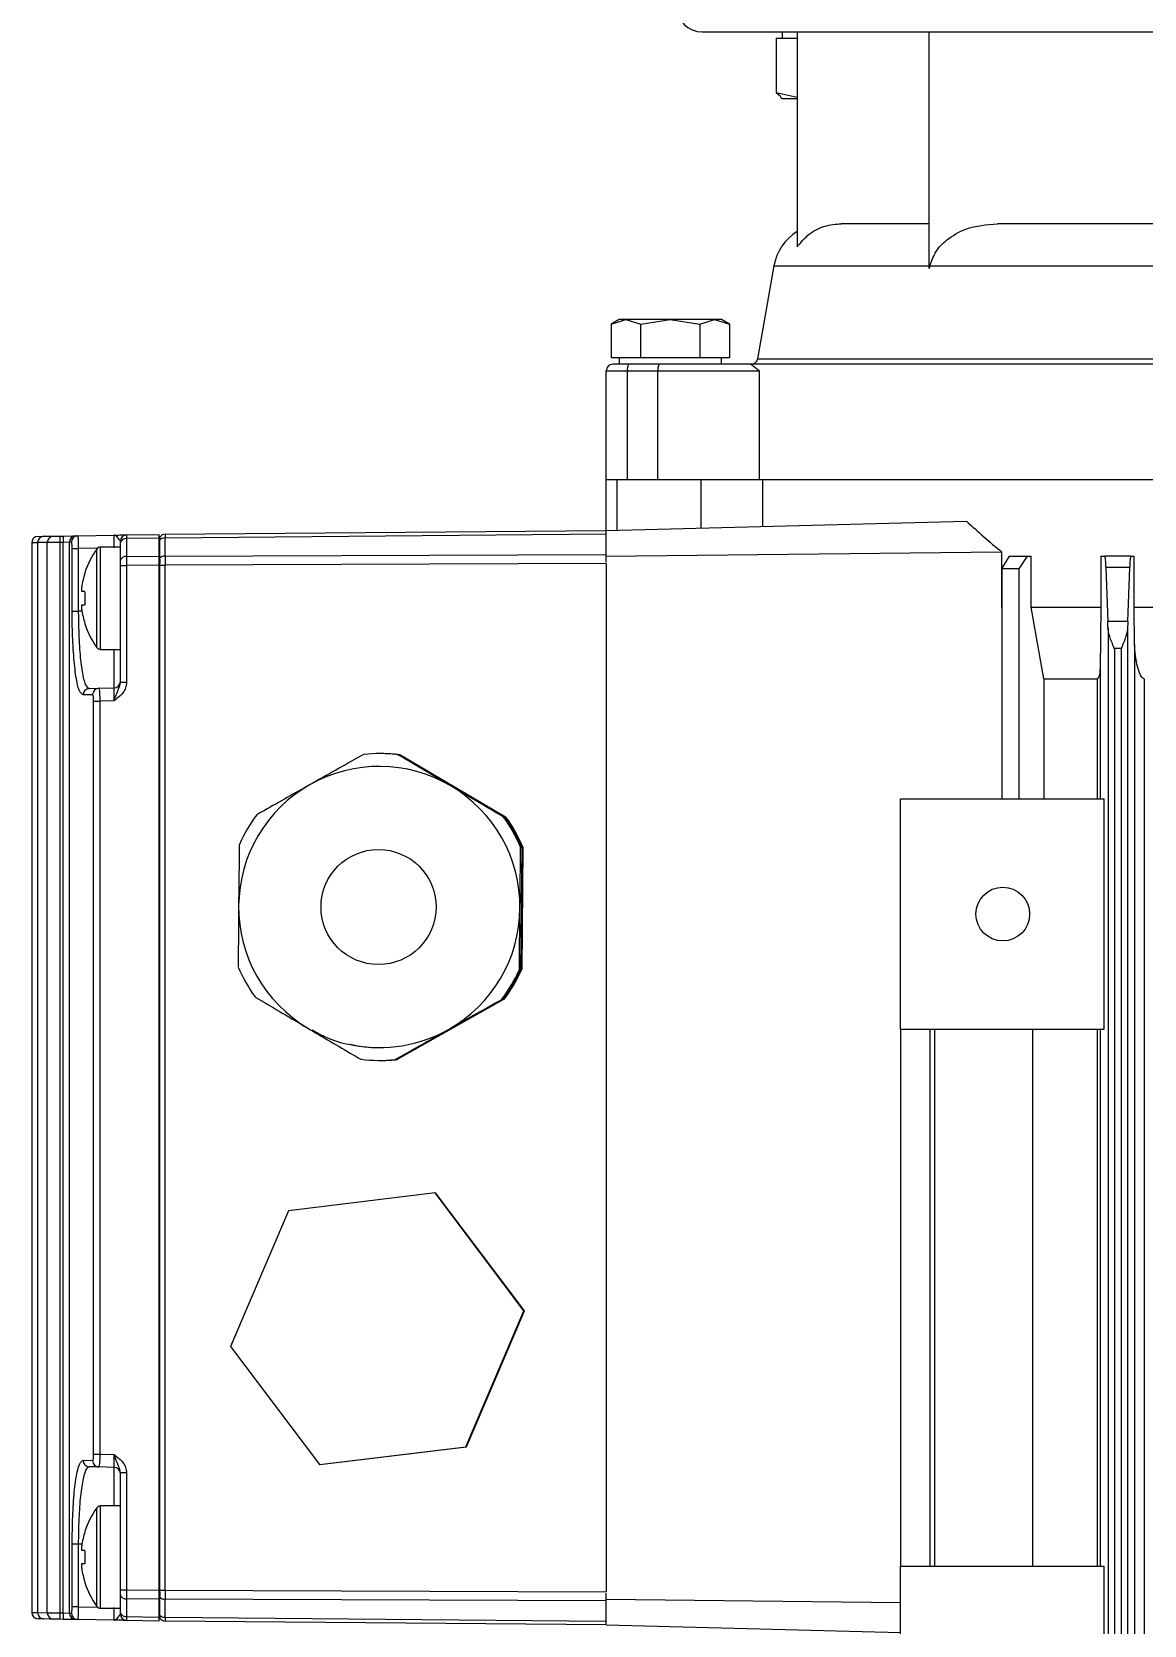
# Model space of a CAD drawing. Header units: centimetres. Extents: x 470464 to 524273, y 49611 to 59074.
# Drawn here: x 490364.68 to 490373.38, y 55791.2 to 55803.66 of the extents above; entities that cross this region are included whole.
import ezdxf

# ---------------------------------------------------------------- set-up
doc = ezdxf.new("R2010")
doc.units = ezdxf.units.CM
doc.header["$MEASUREMENT"] = 0
doc.layers.add('vinç', color=7, linetype='Continuous')

# ---------------------------------------------------------------- blocks, each defined once
blk = doc.blocks.new('UHKJKLJLJLK')
at = {"color": 2, "linetype": 'Continuous', "lineweight": 25}
for p, q in [((-41171.99, 50468.86), (-41171.99, 50589.86)), ((-41153.69, 50486.66), (-41153.69, 50584.25)), ((-41146.41, 50473.18), (-41146.41, 50525.36)), ((-41145.99, 50517.25), (-41145.99, 50472.63)), ((-41136.99, 50473.32), (-41136.99, 50514.38)), ((-41126.99, 50502.64), (-41126.99, 50507.65)), ((-41121.39, 50503.41), (-41024.59, 50503.41)), ((-41130.99, 50502.36), (-41130.99, 50502.64)), ((-41126.99, 50502.64), (-41130.99, 50502.64)), ((-41130.99, 50502.36), (-41130.99, 50500.35)), ((-41125.87, 50502.14), (-41130.11, 50502.29)), ((-41130.11, 50502.29), (-41130.11, 50500.43)), ((-41124.08, 50502.67), (-41126.99, 50502.64)), ((-41125.87, 50502.14), (-41125.87, 50500.58)), ((-41124.08, 50502.67), (-41021.91, 50502.67)), ((-41123.87, 50502.67), (-41022.05, 50502.67)), ((-41125.38, 50502.12), (-41020.6, 50502.12)), ((-41123.75, 50501.62), (-41022.24, 50501.62)), ((-41123.75, 50501.62), (-41123.75, 50501.09)), ((-41123.75, 50501.09), (-41022.24, 50501.09)), ((-41130.99, 50500.02), (-41130.99, 50500.35)), ((-41130.99, 50500.02), (-41126.99, 50500.02)), ((-41130.11, 50500.43), (-41125.87, 50500.58)), ((-41126.99, 50500.02), (-41122.22, 50499.97)), ((-41126.99, 50494.59), (-41126.99, 50500.02)), ((-41125.38, 50500.59), (-41020.6, 50500.59)), ((-41122.22, 50499.97), (-41111.99, 50499.97)), ((-41121.39, 50495.57), (-41121.39, 50499.73)), ((-41121.39, 50499.73), (-41111.99, 50499.73)), ((-41093.99, 50500.29), (-41111.99, 50500.29)), ((-41111.99, 50484.36), (-41111.99, 50500.29)), ((-41093.99, 50484.36), (-41093.99, 50500.29)), ((-41093.99, 50499.97), (-41051.99, 50499.97)), ((-41093.99, 50499.73), (-41051.99, 50499.73)), ((-41033.99, 50500.29), (-41051.99, 50500.29)), ((-41051.99, 50484.36), (-41051.99, 50500.29)), ((-41121.39, 50495.57), (-41126.99, 50494.59)), ((-41121.39, 50495.57), (-41111.99, 50495.57)), ((-41051.99, 50494.71), (-41093.99, 50494.71)), ((-41126.99, 50494.59), (-41130.99, 50494.59)), ((-41130.99, 50494.27), (-41130.99, 50494.59)), ((-41130.99, 50494.27), (-41129.99, 50493.62)), ((-41130.99, 50492.88), (-41130.99, 50494.27)), ((-41129.99, 50493.62), (-41111.99, 50493.62)), ((-41129.99, 50493.62), (-41129.99, 50492.29)), ((-41131.33, 50492.26), (-41126.99, 50492.26)), ((-41130.99, 50461.36), (-41131.33, 50492.26)), ((-41129.99, 50492.29), (-41130.99, 50492.88)), ((-41129.99, 50492.29), (-41111.99, 50492.29)), ((-41126.99, 50492.26), (-41126.95, 50492.29)), ((-41132.99, 50461.36), (-41133.73, 50489.51)), ((-41153.48, 50486.61), (-41171.99, 50486.61)), ((-41153.69, 50486.66), (-41153.48, 50486.61)), ((-41153.69, 50474.46), (-41153.69, 50486.61)), ((-41051.99, 50487.06), (-41093.99, 50487.06)), ((-41093.99, 50486.66), (-41051.99, 50486.66)), ((-41093.99, 50484.36), (-41111.99, 50484.36)), ((-41093.99, 50484.36), (-41051.99, 50484.36)), ((-41033.99, 50484.36), (-41051.99, 50484.36)), ((-41049.39, 50461.36), (-41049.14, 50484.36)), ((-41047.39, 50461.36), (-41046.79, 50484.36)), ((-41171.99, 50476.29), (-41155.19, 50476.29)), ((-41171.49, 50474.64), (-41171.49, 50476.29)), ((-41167.24, 50474.64), (-41166.9, 50476.29)), ((-41166.79, 50475.12), (-41166.79, 50476.29)), ((-41171.99, 50475.12), (-41171.49, 50475.12)), ((-41167.24, 50474.64), (-41166.95, 50475.01)), ((-41166.88, 50474.97), (-41166.79, 50475.12)), ((-41171.49, 50474.64), (-41167.24, 50474.64)), ((-41153.69, 50474.46), (-41146.41, 50473.18)), ((-41136.99, 50473.57), (-41133.31, 50473.57)), ((-41145.49, 50473.32), (-41145.99, 50472.63)), ((-41145.49, 50473.32), (-41136.99, 50473.32)), ((-41145.49, 50465.4), (-41145.49, 50473.32)), ((-41136.99, 50465.4), (-41136.99, 50473.32)), ((-41149.14, 50470.98), (-41149.49, 50470.36)), ((-41149.49, 50469.82), (-41149.14, 50470.98)), ((-41149.14, 50470.98), (-41146.49, 50470.98)), ((-41146.49, 50470.98), (-41146.49, 50469.82)), ((-41149.49, 50470.36), (-41149.49, 50469.82)), ((-41149.14, 50468.67), (-41149.49, 50469.82)), ((-41149.49, 50469.82), (-41149.49, 50466.36)), ((-41145.99, 50470.36), (-41146.49, 50470.36)), ((-41146.49, 50469.82), (-41146.49, 50468.67)), ((-41149.49, 50466.36), (-41149.14, 50468.67)), ((-41149.14, 50468.67), (-41146.49, 50468.67)), ((-41146.49, 50468.67), (-41146.49, 50466.36)), ((-41133.19, 50468.77), (-41136.99, 50468.77)), ((-41149.14, 50464.05), (-41149.49, 50466.36)), ((-41149.49, 50466.36), (-41149.49, 50462.89)), ((-41146.49, 50466.36), (-41146.49, 50464.05)), ((-41145.99, 50465.49), (-41145.99, 50463.1)), ((-41136.99, 50465.4), (-41145.49, 50465.4)), ((-41145.49, 50463.01), (-41145.49, 50465.4)), ((-41136.99, 50462.18), (-41136.99, 50465.4)), ((-41136.99, 50463.01), (-41136.99, 50465.4)), ((-41149.49, 50462.89), (-41149.14, 50464.05)), ((-41146.49, 50464.05), (-41149.14, 50464.05)), ((-41146.49, 50464.05), (-41146.49, 50462.89)), ((-41149.14, 50461.74), (-41149.49, 50462.89)), ((-41149.49, 50462.89), (-41149.49, 50462.36)), ((-41149.49, 50462.36), (-41149.14, 50461.74)), ((-41146.49, 50462.89), (-41146.49, 50461.74)), ((-41146.49, 50462.36), (-41145.99, 50462.36)), ((-41136.99, 50463.01), (-41145.49, 50463.01)), ((-41145.49, 50461.36), (-41145.49, 50463.01)), ((-41149.14, 50461.74), (-41146.49, 50461.74)), ((-41136.99, 50461.36), (-41145.49, 50461.36)), ((-41136.99, 50462.18), (-41133.01, 50462.18)), ((-41136.99, 50461.36), (-41136.99, 50462.18)), ((-41133, 50461.36), (-41136.99, 50461.36)), ((-41132.7, 50426.85), (-41133, 50461.36)), ((-41130.99, 50461.36), (-41132.99, 50461.36)), ((-41132.71, 50461.36), (-41132.4, 50426.85)), ((-41130.99, 50426.85), (-41131.11, 50461.36)), ((-41130.51, 50461.36), (-41130.99, 50461.36)), ((-41130.4, 50461.36), (-41130.28, 50426.85)), ((-41130.4, 50461.36), (-41049.98, 50461.36)), ((-41050.1, 50426.85), (-41049.98, 50461.36)), ((-41049.39, 50461.36), (-41049.88, 50461.36)), ((-41049.27, 50461.36), (-41049.4, 50426.85)), ((-41047.39, 50461.36), (-41049.39, 50461.36)), ((-41047.98, 50426.85), (-41047.68, 50461.36)), ((-41047.39, 50461.36), (-41047.69, 50426.85)), ((-41108.23, 50454.79), (-41108.23, 50454.84)), ((-41108.23, 50454.84), (-41098.64, 50454.75)), ((-41098.64, 50454.7), (-41108.23, 50454.79)), ((-41071.94, 50454.95), (-41081.17, 50448.01)), ((-41071.94, 50454.91), (-41081.17, 50447.97)), ((-41071.94, 50454.91), (-41071.94, 50454.95)), ((-41061.31, 50450.43), (-41071.94, 50454.95)), ((-41061.31, 50450.38), (-41071.94, 50454.91)), ((-41108.23, 50454.75), (-41098.64, 50454.66)), ((-41108.23, 50454.66), (-41108.23, 50454.75)), ((-41098.64, 50454.75), (-41098.64, 50454.7)), ((-41098.64, 50454.66), (-41098.64, 50454.57)), ((-41115.45, 50445.25), (-41110.58, 50453.51)), ((-41110.58, 50453.47), (-41115.45, 50445.21)), ((-41115.45, 50445.16), (-41110.58, 50453.42)), ((-41110.58, 50453.51), (-41110.58, 50453.47)), ((-41110.58, 50453.42), (-41110.58, 50453.33)), ((-41096.32, 50453.34), (-41096.32, 50453.38)), ((-41091.61, 50444.99), (-41096.32, 50453.34)), ((-41096.32, 50453.29), (-41091.61, 50444.94)), ((-41096.32, 50453.2), (-41096.32, 50453.29)), ((-41061.31, 50450.38), (-41061.31, 50450.43)), ((-41059.92, 50438.96), (-41061.31, 50450.43)), ((-41059.92, 50438.92), (-41061.31, 50450.38)), ((-41081.17, 50447.97), (-41081.17, 50448.01)), ((-41081.17, 50447.97), (-41079.77, 50436.5)), ((-41115.45, 50445.21), (-41115.45, 50445.25)), ((-41115.45, 50445.07), (-41115.45, 50445.16)), ((-41091.61, 50445.03), (-41091.61, 50444.99)), ((-41091.61, 50444.94), (-41091.61, 50444.85)), ((-41115.54, 50443.79), (-41115.54, 50443.75)), ((-41115.54, 50443.7), (-41115.54, 50443.62)), ((-41091.54, 50443.75), (-41091.54, 50443.79)), ((-41091.54, 50443.62), (-41091.54, 50443.7)), ((-41069.15, 50431.98), (-41059.92, 50438.92)), ((-41059.92, 50438.92), (-41059.92, 50438.96)), ((-41079.77, 50436.5), (-41069.15, 50431.98)), ((-41132.65, 50423.85), (-41132.69, 50426.36)), ((-41132.69, 50426.36), (-41132.4, 50426.36)), ((-41132.5, 50426.36), (-41132.5, 50426.46)), ((-41132.4, 50426.85), (-41130.99, 50426.85)), ((-41132.4, 50426.36), (-41132.36, 50423.85)), ((-41132.4, 50426.36), (-41130.99, 50426.36)), ((-41132.35, 50426.36), (-41132.35, 50426.46)), ((-41132.26, 50426.46), (-41132.35, 50426.46)), ((-41130.85, 50426.46), (-41132.26, 50426.46)), ((-41130.97, 50423.85), (-41130.99, 50426.36)), ((-41130.99, 50426.36), (-41130.28, 50426.36)), ((-41130.76, 50426.46), (-41130.85, 50426.46)), ((-41130.76, 50426.36), (-41130.76, 50426.46)), ((-41130.28, 50426.46), (-41130.4, 50426.46)), ((-41130.4, 50426.36), (-41130.4, 50426.46)), ((-41130.28, 50426.85), (-41050.1, 50426.85)), ((-41130.28, 50426.46), (-41130.28, 50426.85)), ((-41050.1, 50426.46), (-41130.28, 50426.46)), ((-41130.28, 50426.36), (-41130.26, 50423.85)), ((-41130.28, 50426.36), (-41050.11, 50426.36)), ((-41050.12, 50423.85), (-41050.11, 50426.36)), ((-41050.11, 50426.36), (-41049.4, 50426.36)), ((-41050.1, 50426.46), (-41050.1, 50426.85)), ((-41049.98, 50426.46), (-41050.1, 50426.46)), ((-41049.98, 50426.36), (-41049.98, 50426.46)), ((-41049.54, 50426.46), (-41049.63, 50426.46)), ((-41049.63, 50426.36), (-41049.63, 50426.46)), ((-41048.12, 50426.46), (-41049.54, 50426.46)), ((-41049.4, 50426.36), (-41049.42, 50423.85)), ((-41049.4, 50426.85), (-41047.98, 50426.85)), ((-41049.4, 50426.36), (-41047.99, 50426.36)), ((-41048.03, 50426.46), (-41048.12, 50426.46)), ((-41048.03, 50426.36), (-41048.03, 50426.46)), ((-41048.03, 50423.85), (-41047.99, 50426.36)), ((-41047.99, 50426.36), (-41047.69, 50426.36)), ((-41047.89, 50426.36), (-41047.89, 50426.46)), ((-41047.69, 50426.36), (-41047.74, 50423.85)), ((-41132.36, 50423.85), (-41130.97, 50423.85)), ((-41130.26, 50423.85), (-41121.09, 50423.85)), ((-41130.26, 50423.36), (-41130.26, 50423.85)), ((-41121.09, 50423.85), (-41121.09, 50423.36)), ((-41059.3, 50423.85), (-41050.12, 50423.85)), ((-41059.3, 50423.36), (-41059.3, 50423.85)), ((-41050.12, 50423.36), (-41050.12, 50423.85)), ((-41049.42, 50423.85), (-41048.03, 50423.85)), ((-41132.58, 50420.02), (-41132.63, 50422.87)), ((-41132, 50423.36), (-41132.15, 50423.36)), ((-41130.61, 50423.36), (-41132, 50423.36)), ((-41131.69, 50423.36), (-41131.69, 50421.81)), ((-41130.26, 50423.36), (-41130.61, 50423.36)), ((-41121.09, 50423.36), (-41130.26, 50423.36)), ((-41123.69, 50421.81), (-41123.69, 50423.36)), ((-41120.68, 50422.87), (-41123.69, 50422.87)), ((-41120.65, 50421.67), (-41120.68, 50422.87)), ((-41119.68, 50422.87), (-41119.65, 50421.76)), ((-41060.73, 50421.76), (-41060.71, 50422.87)), ((-41059.71, 50422.87), (-41059.74, 50421.67)), ((-41056.69, 50422.87), (-41059.71, 50422.87)), ((-41050.12, 50423.36), (-41059.3, 50423.36)), ((-41056.69, 50423.36), (-41056.69, 50421.81)), ((-41049.77, 50423.36), (-41050.12, 50423.36)), ((-41048.38, 50423.36), (-41049.77, 50423.36)), ((-41048.69, 50421.81), (-41048.69, 50423.36)), ((-41048.24, 50423.36), (-41048.38, 50423.36)), ((-41047.75, 50422.87), (-41047.8, 50420.02)), ((-41123.69, 50421.81), (-41131.69, 50421.81)), ((-41131.61, 50421.58), (-41131.58, 50420.07)), ((-41123.84, 50421.52), (-41131.55, 50421.52)), ((-41120.63, 50420.93), (-41120.65, 50421.67)), ((-41120.15, 50421.19), (-41120.13, 50420.44)), ((-41119.65, 50421.76), (-41060.73, 50421.76)), ((-41119.65, 50421.27), (-41119.65, 50421.76)), ((-41060.73, 50421.27), (-41119.65, 50421.27)), ((-41060.73, 50421.27), (-41060.73, 50421.76)), ((-41060.26, 50420.44), (-41060.24, 50421.19)), ((-41059.74, 50421.67), (-41059.76, 50420.93)), ((-41048.69, 50421.81), (-41056.69, 50421.81)), ((-41048.84, 50421.52), (-41056.55, 50421.52)), ((-41048.8, 50420.07), (-41048.78, 50421.58)), ((-41132.58, 50419.86), (-41132.58, 50420.02)), ((-41131.58, 50420.07), (-41126.69, 50420.07)), ((-41131.58, 50419.59), (-41131.58, 50420.07)), ((-41129.69, 50420.57), (-41129.68, 50420.59)), ((-41128.21, 50420.34), (-41128.56, 50420.34)), ((-41128.21, 50420.59), (-41128.21, 50420.34)), ((-41127.18, 50420.34), (-41127.18, 50420.59)), ((-41126.82, 50420.34), (-41127.18, 50420.34)), ((-41126.69, 50420.35), (-41126.69, 50420.07)), ((-41126.69, 50419.59), (-41126.69, 50420.07)), ((-41125.71, 50420.59), (-41125.7, 50420.57)), ((-41054.69, 50420.57), (-41054.68, 50420.59)), ((-41053.69, 50420.35), (-41053.69, 50420.07)), ((-41053.69, 50420.07), (-41053.69, 50419.59)), ((-41053.69, 50420.07), (-41048.8, 50420.07)), ((-41053.21, 50420.34), (-41053.56, 50420.34)), ((-41053.21, 50420.59), (-41053.21, 50420.34)), ((-41052.18, 50420.34), (-41052.18, 50420.59)), ((-41051.82, 50420.34), (-41052.18, 50420.34)), ((-41050.71, 50420.59), (-41050.7, 50420.57)), ((-41048.8, 50420.07), (-41048.8, 50419.59)), ((-41047.8, 50420.02), (-41047.81, 50419.86)), ((-41132.56, 50418.9), (-41132.58, 50419.86)), ((-41132.56, 50418.63), (-41132.56, 50418.9)), ((-41132.55, 50418.14), (-41132.56, 50418.63)), ((-41132.08, 50419.53), (-41132.08, 50419.37)), ((-41132.08, 50419.37), (-41048.31, 50419.37)), ((-41132.08, 50419.37), (-41132.06, 50418.89)), ((-41048.32, 50418.89), (-41132.06, 50418.89)), ((-41132.06, 50418.89), (-41132.06, 50418.62)), ((-41126.69, 50419.59), (-41131.58, 50419.59)), ((-41048.8, 50419.59), (-41053.69, 50419.59)), ((-41048.33, 50418.62), (-41048.32, 50418.89)), ((-41048.32, 50418.89), (-41048.31, 50419.37)), ((-41048.31, 50419.37), (-41048.3, 50419.53)), ((-41047.83, 50418.63), (-41047.84, 50418.14)), ((-41047.82, 50418.9), (-41047.83, 50418.63)), ((-41047.81, 50419.86), (-41047.82, 50418.9)), ((-41132.54, 50417.84), (-41132.55, 50418.11)), ((-41132.55, 50418.11), (-41132.55, 50418.11)), ((-41132.54, 50417.38), (-41132.54, 50417.84)), ((-41132.06, 50418.62), (-41048.33, 50418.62)), ((-41132.06, 50418.62), (-41132.05, 50417.65)), ((-41048.34, 50417.65), (-41132.05, 50417.65)), ((-41132.04, 50417.82), (-41132.04, 50416.89)), ((-41048.35, 50416.89), (-41048.34, 50417.82)), ((-41048.34, 50417.65), (-41048.33, 50418.62)), ((-41047.84, 50417.84), (-41047.85, 50417.38)), ((-41047.84, 50418.11), (-41047.84, 50417.84)), ((-41047.84, 50418.11), (-41047.84, 50418.11)), ((-41132.54, 50417.37), (-41132.54, 50417.38)), ((-41132.53, 50416.93), (-41132.54, 50417.37)), ((-41132.04, 50416.88), (-41048.35, 50416.88)), ((-41132.03, 50416.88), (-41132.03, 50416.44)), ((-41132.03, 50416.43), (-41048.36, 50416.43)), ((-41048.36, 50416.44), (-41048.35, 50416.88)), ((-41047.85, 50417.37), (-41047.86, 50416.93)), ((-41047.85, 50417.38), (-41047.85, 50417.37))]:
    blk.add_line(p, q, dxfattribs=at)
for centre, radius in [((-41102.99, 50492.36), 2.1), ((-41103.54, 50443.55), 4.5)]:
    blk.add_circle(centre, radius, dxfattribs=at)
for centre, radius, start, end in [((-41152.99, 50478.4), 4, 211.8703, 260), ((-41146.49, 50472.69), 0.5, 0, 80), ((-41173.99, 50468.86), 2, 270, 0), ((-41145.61, 50466.18), 0.794, 241.5184, 278.7795), ((-41145.61, 50463.79), 0.794, 241.5184, 278.7795), ((-41145.49, 50461.86), 0.5, 180, 270), ((-41103.54, 50443.79), 12, 113.0219, 125.9087), ((-41103.54, 50443.75), 12, 113.0219, 125.9087), ((-41103.54, 50443.61), 11, 89.4658, 149.4647), ((-41103.54, 50443.7), 12, 113.0219, 125.9087), ((-41103.54, 50443.61), 12, 113.0219, 125.9087), ((-41103.54, 50443.61), 11, 29.4677, 89.4667), ((-41103.54, 50443.79), 12, 53.0238, 65.9106), ((-41103.54, 50443.75), 12, 53.0238, 65.9106), ((-41103.54, 50443.7), 12, 53.0238, 65.9106), ((-41103.54, 50443.61), 12, 53.0238, 65.9106), ((-41103.54, 50443.61), 11, 149.4651, 209.4673), ((-41103.54, 50443.61), 11, 349.2902, 29.4673), ((-41103.54, 50443.79), 12, 173.0224, 180), ((-41103.54, 50443.75), 12, 173.0224, 180), ((-41103.54, 50443.7), 12, 173.0224, 180), ((-41103.54, 50443.62), 12, 173.0224, 185.91), ((-41103.54, 50443.62), 12, 353.0224, 5.91), ((-41103.54, 50443.79), 12, 0, 5.91), ((-41103.54, 50443.75), 12, 0, 5.91), ((-41103.54, 50443.7), 12, 0, 5.91), ((-41103.54, 50443.61), 11, 209.4677, 269.4667), ((-41103.54, 50443.61), 11, 269.4658, 329.4647), ((-41103.54, 50443.62), 12, 233.0238, 245.9106), ((-41103.54, 50443.62), 12, 293.0219, 305.9087), ((-41132.2, 50426.86), 0.5, 180.5, 232.973), ((-41131.82, 50426.84), 0.588, 178.7139, 220.4981), ((-41130.4, 50426.84), 0.588, 178.7139, 220.4981), ((-41049.99, 50426.84), 0.588, 319.5019, 1.2861), ((-41048.57, 50426.84), 0.588, 319.5019, 1.2861), ((-41048.19, 50426.86), 0.5, 307.027, 359.5), ((-41132.15, 50423.86), 0.5, 181, 270), ((-41131.92, 50423.79), 0.443, 172.6999, 258.7745), ((-41130.53, 50423.79), 0.443, 172.6999, 258.7745), ((-41049.86, 50423.79), 0.443, 281.2255, 7.3001), ((-41048.47, 50423.79), 0.443, 281.2255, 7.3001), ((-41048.24, 50423.86), 0.5, 270, 359), ((-41121.18, 50422.86), 0.5, 1.5, 90), ((-41059.21, 50422.86), 0.5, 90, 178.5), ((-41131.33, 50421.81), 0.36, 180, 233.6416), ((-41127.69, 50426.76), 6.5, 233.6416, 252.1374), ((-41127.69, 50426.76), 6.5, 287.8626, 306.3584), ((-41124.05, 50421.81), 0.36, 306.3584, 0), ((-41120.15, 50421.69), 0.497, 181.8601, 270.4), ((-41060.23, 50421.69), 0.497, 269.6, 358.1399), ((-41056.33, 50421.81), 0.36, 180, 233.6416), ((-41052.69, 50426.76), 6.5, 233.6416, 252.1374), ((-41052.69, 50426.76), 6.5, 287.8626, 306.3584), ((-41049.05, 50421.81), 0.36, 306.3584, 0), ((-41132.08, 50420.03), 0.498, 181.1819, 270.1957), ((-41127.69, 50426.76), 6.48, 252.1649, 262.3032), ((-41127.69, 50427.75), 7.18, 265.8857, 274.1143), ((-41127.69, 50426.76), 6.48, 277.6968, 287.8351), ((-41120.13, 50420.94), 0.497, 181.7784, 270.3102), ((-41060.25, 50420.94), 0.497, 269.6898, 358.2216), ((-41052.69, 50426.76), 6.48, 252.1649, 262.3032), ((-41052.69, 50427.75), 7.18, 265.8857, 274.1143), ((-41052.69, 50426.76), 6.48, 277.6968, 287.8351), ((-41048.3, 50420.03), 0.498, 269.8043, 358.8181), ((-41132.08, 50419.87), 0.498, 181.1639, 270.1765), ((-41132.25, 50422.48), 3.59, 265.0122, 272.9884), ((-41132.25, 50422.21), 3.59, 265.0122, 272.9884), ((-41048.14, 50422.21), 3.59, 267.0116, 274.9878), ((-41048.14, 50422.48), 3.59, 267.0116, 274.9878), ((-41048.3, 50419.87), 0.498, 269.8235, 358.8361), ((-41132.05, 50418.15), 0.5, 181, 270), ((-41132.44, 50418.11), 0.288, 248.0056, 272.6841), ((-41048.34, 50418.15), 0.5, 270, 359), ((-41047.95, 50418.11), 0.288, 267.3159, 291.9944), ((-41132.04, 50417.39), 0.5, 181.0171, 270.0185), ((-41132.03, 50416.93), 0.499, 181.0683, 270.0739), ((-41048.36, 50416.93), 0.499, 269.9261, 358.9317), ((-41048.35, 50417.39), 0.5, 269.9815, 358.9829)]:
    blk.add_arc(centre, radius, start, end, dxfattribs=at)
for centre, major_axis, ratio, start_param, end_param in [((-41127.99, 50502.36), (3, 0), 0.034921, 3.141593, 3.926991), ((-41123.75, 50502.21), (3, 0), 0.034921, 3.926991, 4.137311), ((-41127.99, 50500.35), (3, 0), 0.034921, 2.356194, 3.141593), ((-41123.75, 50500.5), (3, 0), 0.034921, 2.145876, 2.356194), ((-41176.31, 50529.36), (41.62, -40.85), 0.963647, 0.02478, 0.089847), ((-41131.7, 50426.86), (1, 0), 0.001807, 3.141601, 3.926967), ((-41130.28, 50426.86), (1, 0), 0.004363, 3.926999, 4.712365), ((-41050.1, 50426.86), (1, 0), 0.004363, 4.712413, 5.497779), ((-41048.69, 50426.86), (1, 0), 0.001807, 5.497811, 6.283177), ((-41131.65, 50423.86), (1, 0.01), 0.003614, 3.141624, 3.926896), ((-41130.26, 50423.86), (1, 0), 0.008726, 3.927022, 4.712294), ((-41050.12, 50423.86), (1, 0), 0.008726, 4.712484, 5.497756), ((-41048.74, 50423.86), (1, -0.01), 0.003614, 5.497882, 6.283154), ((-41131.63, 50422.86), (1, -0.01), 0.013078, 1.571596, 3.141935), ((-41119.68, 50422.86), (1, -0.01), 0.00871, 1.571595, 3.141935), ((-41060.71, 50422.86), (1, 0.01), 0.00871, 6.282843, 7.853183), ((-41048.75, 50422.86), (1, 0.01), 0.013078, 6.282843, 7.853182)]:
    blk.add_ellipse(centre, major_axis=major_axis, ratio=ratio, start_param=start_param, end_param=end_param, dxfattribs=at)
for points, knots in [([(-41156.99, 50569.34), (-41156.99, 50568.17), (-41156.99, 50565.84), (-41156.99, 50561.78), (-41156.99, 50557.33), (-41156.99, 50552.5), (-41156.99, 50547.4), (-41156.99, 50542.11), (-41156.99, 50536.74), (-41156.99, 50531.34), (-41156.99, 50525.91), (-41156.99, 50520.47), (-41156.99, 50515.07), (-41156.99, 50509.81), (-41156.99, 50504.78), (-41156.99, 50500.08), (-41156.99, 50495.74), (-41156.99, 50493.2), (-41156.99, 50491.94)], [0, 0, 0, 0, 0.061766, 0.123529, 0.186576, 0.250001, 0.313425, 0.376472, 0.438777, 0.5, 0.561224, 0.623529, 0.686576, 0.75, 0.813425, 0.876472, 0.938776, 1, 1, 1, 1]), ([(-41121.39, 50503.41), (-41121.4, 50503.39), (-41121.4, 50503.35), (-41121.45, 50503.29), (-41121.59, 50503.17), (-41122.18, 50502.91), (-41123.05, 50502.73), (-41123.79, 50502.69), (-41124.08, 50502.67)], [0, 0, 0, 0, 0.017865, 0.040005, 0.079987, 0.207094, 0.692821, 1, 1, 1, 1]), ([(-41125.38, 50502.12), (-41125.2, 50502.1), (-41124.72, 50502.03), (-41124.17, 50501.79), (-41123.81, 50501.65), (-41123.75, 50501.62), (-41123.75, 50501.62)], [0, 0, 0, 0, 0.352713, 0.904091, 0.993911, 1, 1, 1, 1]), ([(-41123.75, 50501.09), (-41123.75, 50501.09), (-41123.81, 50501.07), (-41124.17, 50500.92), (-41124.72, 50500.68), (-41125.2, 50500.62), (-41125.38, 50500.59)], [0, 0, 0, 0, 0.0060894, 0.0959119, 0.6472886, 1, 1, 1, 1]), ([(-41122.22, 50499.97), (-41122.06, 50499.96), (-41121.83, 50499.95), (-41121.58, 50499.9), (-41121.47, 50499.84), (-41121.42, 50499.81), (-41121.4, 50499.77), (-41121.4, 50499.74), (-41121.39, 50499.73)], [0, 0, 0, 0, 0.493912, 0.741553, 0.826941, 0.912841, 0.962882, 1, 1, 1, 1]), ([(-41153.69, 50486.66), (-41154.07, 50486.8), (-41154.85, 50487.07), (-41155.86, 50488.06), (-41156.79, 50489.67), (-41156.92, 50491.1), (-41156.99, 50491.94)], [0, 0, 0, 0, 0.1822759, 0.3635352, 0.6242602, 1, 1, 1, 1]), ([(-41156.99, 50486.61), (-41156.99, 50486.44), (-41156.99, 50485.19), (-41156.99, 50483.36), (-41156.99, 50481.15), (-41156.99, 50480.2), (-41156.99, 50479.73)], [0, 0, 0, 0, 0.051682, 0.368416, 0.685149, 1, 1, 1, 1]), ([(-41155.19, 50476.29), (-41155.54, 50476.58), (-41156.24, 50477.17), (-41156.87, 50478.41), (-41156.95, 50479.3), (-41156.99, 50479.73)], [0, 0, 0, 0, 0.339305, 0.678336, 1, 1, 1, 1]), ([(-41145.99, 50472.63), (-41145.99, 50472.21), (-41145.99, 50471.36), (-41145.99, 50469.63), (-41145.99, 50467.65), (-41145.99, 50466.2), (-41145.99, 50465.49)], [0, 0, 0, 0, 0.247158, 0.5, 0.752842, 1, 1, 1, 1]), ([(-41145.99, 50463.1), (-41145.99, 50462.93), (-41145.99, 50462.59), (-41145.99, 50462.18), (-41145.99, 50461.91), (-41145.99, 50461.87), (-41145.99, 50461.86)], [0, 0, 0, 0, 0.242227, 0.5, 0.757773, 1, 1, 1, 1]), ([(-41103.44, 50454.61), (-41104.13, 50454.61), (-41105.54, 50454.63), (-41107.13, 50454.65), (-41108.01, 50454.66), (-41108.23, 50454.66)], [0, 0, 0, 0, 0.421125, 0.855454, 1, 1, 1, 1]), ([(-41098.64, 50454.57), (-41098.71, 50454.57), (-41099.47, 50454.57), (-41101, 50454.58), (-41102.57, 50454.6), (-41103.39, 50454.61), (-41103.44, 50454.61)], [0, 0, 0, 0, 0.043676, 0.499241, 0.968347, 1, 1, 1, 1]), ([(-41110.58, 50453.33), (-41110.95, 50452.71), (-41111.69, 50451.44), (-41112.53, 50450.02), (-41112.97, 50449.27), (-41113.02, 50449.19)], [0, 0, 0, 0, 0.466611, 0.947222, 1, 1, 1, 1]), ([(-41093.96, 50449.02), (-41094.3, 50449.62), (-41094.99, 50450.83), (-41095.77, 50452.22), (-41096.21, 50453), (-41096.32, 50453.2)], [0, 0, 0, 0, 0.418455, 0.849886, 1, 1, 1, 1]), ([(-41113.02, 50449.19), (-41113.37, 50448.6), (-41114.07, 50447.4), (-41114.88, 50446.03), (-41115.34, 50445.27), (-41115.45, 50445.07)], [0, 0, 0, 0, 0.418455, 0.849886, 1, 1, 1, 1]), ([(-41091.61, 50444.85), (-41091.96, 50445.48), (-41092.68, 50446.75), (-41093.49, 50448.18), (-41093.92, 50448.94), (-41093.96, 50449.02)], [0, 0, 0, 0, 0.466611, 0.947222, 1, 1, 1, 1]), ([(-41115.48, 50442.38), (-41115.12, 50441.75), (-41114.4, 50440.47), (-41113.59, 50439.03), (-41113.16, 50438.27), (-41113.12, 50438.2)], [0, 0, 0, 0, 0.466611, 0.947222, 1, 1, 1, 1]), ([(-41092.75, 50441.57), (-41092.67, 50442.04), (-41092.56, 50442.68), (-41092.55, 50443.33), (-41092.54, 50443.5)], [0, 0, 0, 0, 0.7392962, 1, 1, 1, 1]), ([(-41094.07, 50438.02), (-41093.72, 50438.61), (-41093.01, 50439.81), (-41092.2, 50441.19), (-41091.75, 50441.96), (-41091.63, 50442.16)], [0, 0, 0, 0, 0.4184555, 0.8498856, 1, 1, 1, 1]), ([(-41093.92, 50438.35), (-41093.72, 50438.72), (-41093.23, 50439.63), (-41092.86, 50440.74), (-41092.77, 50441.46), (-41092.75, 50441.57)], [0, 0, 0, 0, 0.363514, 0.905163, 1, 1, 1, 1]), ([(-41113.12, 50438.2), (-41112.78, 50437.6), (-41112.09, 50436.38), (-41111.31, 50435), (-41110.87, 50434.23), (-41110.76, 50434.03)], [0, 0, 0, 0, 0.418455, 0.849886, 1, 1, 1, 1]), ([(-41096.5, 50433.9), (-41096.14, 50434.52), (-41095.39, 50435.77), (-41094.56, 50437.19), (-41094.11, 50437.94), (-41094.07, 50438.02)], [0, 0, 0, 0, 0.466611, 0.947222, 1, 1, 1, 1]), ([(-41108.44, 50432.66), (-41108.22, 50432.66), (-41107.35, 50432.65), (-41105.76, 50432.63), (-41104.36, 50432.61), (-41103.64, 50432.61)], [0, 0, 0, 0, 0.144547, 0.566474, 1, 1, 1, 1]), ([(-41103.64, 50432.61), (-41103.59, 50432.61), (-41102.79, 50432.6), (-41101.22, 50432.59), (-41099.7, 50432.58), (-41098.92, 50432.57), (-41098.85, 50432.57)], [0, 0, 0, 0, 0.031652, 0.486069, 0.956325, 1, 1, 1, 1]), ([(-41132.35, 50426.46), (-41132.38, 50426.47), (-41132.44, 50426.48), (-41132.49, 50426.48), (-41132.5, 50426.47), (-41132.5, 50426.46)], [0, 0, 0, 0, 0.283677, 0.721558, 1, 1, 1, 1]), ([(-41130.4, 50426.46), (-41130.44, 50426.47), (-41130.54, 50426.48), (-41130.66, 50426.48), (-41130.73, 50426.47), (-41130.76, 50426.46)], [0, 0, 0, 0, 0.283677, 0.721558, 1, 1, 1, 1]), ([(-41049.63, 50426.46), (-41049.65, 50426.47), (-41049.73, 50426.48), (-41049.85, 50426.48), (-41049.94, 50426.47), (-41049.98, 50426.46)], [0, 0, 0, 0, 0.283677, 0.721558, 1, 1, 1, 1]), ([(-41047.89, 50426.46), (-41047.89, 50426.47), (-41047.9, 50426.48), (-41047.95, 50426.48), (-41048.01, 50426.47), (-41048.03, 50426.46)], [0, 0, 0, 0, 0.2836773, 0.7215576, 1, 1, 1, 1]), ([(-41132.63, 50422.87), (-41132.63, 50422.87), (-41132.63, 50422.94), (-41132.64, 50423.2), (-41132.64, 50423.55), (-41132.65, 50423.8), (-41132.65, 50423.83), (-41132.65, 50423.85)], [0, 0, 0, 0, 0.003542, 0.154386, 0.540249, 0.769622, 1, 1, 1, 1]), ([(-41121.09, 50423.85), (-41120.95, 50423.83), (-41120.68, 50423.8), (-41120.23, 50423.55), (-41119.92, 50423.2), (-41119.73, 50422.94), (-41119.68, 50422.87), (-41119.68, 50422.87)], [0, 0, 0, 0, 0.230378, 0.459751, 0.845614, 0.996458, 1, 1, 1, 1]), ([(-41060.71, 50422.87), (-41060.7, 50422.87), (-41060.65, 50422.94), (-41060.46, 50423.2), (-41060.16, 50423.55), (-41059.71, 50423.8), (-41059.43, 50423.83), (-41059.3, 50423.85)], [0, 0, 0, 0, 0.003542, 0.1543858, 0.5402492, 0.7696221, 1, 1, 1, 1]), ([(-41047.74, 50423.85), (-41047.74, 50423.83), (-41047.74, 50423.8), (-41047.74, 50423.55), (-41047.75, 50423.2), (-41047.75, 50422.94), (-41047.75, 50422.87), (-41047.75, 50422.87)], [0, 0, 0, 0, 0.2303779, 0.4597508, 0.8456142, 0.996458, 1, 1, 1, 1]), ([(-41132.15, 50423.36), (-41132.18, 50423.35), (-41132.23, 50423.33), (-41132.41, 50423.18), (-41132.6, 50423.02), (-41132.63, 50422.9), (-41132.63, 50422.87), (-41132.63, 50422.87)], [0, 0, 0, 0, 0.162018, 0.354554, 0.790582, 0.995844, 1, 1, 1, 1]), ([(-41119.68, 50422.87), (-41119.68, 50422.87), (-41119.79, 50422.9), (-41120.11, 50423.02), (-41120.48, 50423.18), (-41120.83, 50423.33), (-41121.01, 50423.35), (-41121.09, 50423.36)], [0, 0, 0, 0, 0.004156, 0.209418, 0.645446, 0.837982, 1, 1, 1, 1]), ([(-41059.3, 50423.36), (-41059.38, 50423.35), (-41059.56, 50423.33), (-41059.91, 50423.18), (-41060.28, 50423.02), (-41060.6, 50422.9), (-41060.7, 50422.87), (-41060.71, 50422.87)], [0, 0, 0, 0, 0.162018, 0.354554, 0.790582, 0.995844, 1, 1, 1, 1]), ([(-41047.75, 50422.87), (-41047.75, 50422.87), (-41047.75, 50422.9), (-41047.79, 50423.02), (-41047.97, 50423.18), (-41048.15, 50423.33), (-41048.21, 50423.35), (-41048.24, 50423.36)], [0, 0, 0, 0, 0.004156, 0.2094176, 0.6454459, 0.8379819, 1, 1, 1, 1]), ([(-41120.65, 50421.67), (-41120.64, 50421.68), (-41120.62, 50421.7), (-41120.44, 50421.72), (-41120.18, 50421.74), (-41119.9, 50421.75), (-41119.72, 50421.76), (-41119.65, 50421.76)], [0, 0, 0, 0, 0.217355, 0.4355, 0.652391, 0.866423, 1, 1, 1, 1]), ([(-41119.65, 50421.27), (-41119.69, 50421.27), (-41119.78, 50421.27), (-41119.92, 50421.26), (-41120.05, 50421.24), (-41120.13, 50421.22), (-41120.14, 50421.2), (-41120.15, 50421.19)], [0, 0, 0, 0, 0.1327797, 0.3457297, 0.5622966, 0.7811441, 1, 1, 1, 1]), ([(-41060.73, 50421.76), (-41060.62, 50421.76), (-41060.4, 50421.75), (-41060.11, 50421.74), (-41059.88, 50421.71), (-41059.76, 50421.69), (-41059.74, 50421.68), (-41059.74, 50421.67)], [0, 0, 0, 0, 0.211226, 0.422106, 0.633194, 0.846371, 1, 1, 1, 1]), ([(-41060.24, 50421.19), (-41060.24, 50421.2), (-41060.25, 50421.21), (-41060.31, 50421.24), (-41060.42, 50421.26), (-41060.57, 50421.27), (-41060.68, 50421.27), (-41060.73, 50421.27)], [0, 0, 0, 0, 0.154746, 0.368894, 0.579996, 0.790026, 1, 1, 1, 1]), ([(-41132.58, 50420.02), (-41132.57, 50420.03), (-41132.55, 50420.04), (-41132.37, 50420.05), (-41132.12, 50420.06), (-41131.84, 50420.07), (-41131.65, 50420.07), (-41131.58, 50420.07)], [0, 0, 0, 0, 0.216405, 0.433275, 0.649438, 0.863869, 1, 1, 1, 1]), ([(-41126.69, 50420.07), (-41126.25, 50420.08), (-41125.13, 50420.09), (-41123.42, 50420.18), (-41121.87, 50420.36), (-41120.82, 50420.61), (-41120.69, 50420.82), (-41120.63, 50420.93)], [0, 0, 0, 0, 0.138027, 0.351557, 0.566811, 0.783388, 1, 1, 1, 1]), ([(-41120.13, 50420.44), (-41120.2, 50420.34), (-41120.34, 50420.13), (-41121.48, 50419.88), (-41123.16, 50419.7), (-41125, 50419.6), (-41126.22, 50419.59), (-41126.69, 50419.59)], [0, 0, 0, 0, 0.2166576, 0.4332755, 0.6485331, 0.8620186, 1, 1, 1, 1]), ([(-41053.69, 50419.59), (-41054.43, 50419.6), (-41055.9, 50419.62), (-41057.85, 50419.75), (-41059.34, 50419.95), (-41060.14, 50420.2), (-41060.22, 50420.37), (-41060.26, 50420.44)], [0, 0, 0, 0, 0.212019, 0.424105, 0.636852, 0.851036, 1, 1, 1, 1]), ([(-41059.76, 50420.93), (-41059.73, 50420.85), (-41059.65, 50420.68), (-41058.91, 50420.44), (-41057.54, 50420.23), (-41055.73, 50420.1), (-41054.37, 50420.08), (-41053.69, 50420.07)], [0, 0, 0, 0, 0.148935, 0.363073, 0.5758, 0.787915, 1, 1, 1, 1]), ([(-41048.8, 50420.07), (-41048.69, 50420.07), (-41048.47, 50420.07), (-41048.17, 50420.06), (-41047.94, 50420.05), (-41047.82, 50420.03), (-41047.81, 50420.02), (-41047.8, 50420.02)], [0, 0, 0, 0, 0.212598, 0.424954, 0.637499, 0.8514, 1, 1, 1, 1]), ([(-41131.58, 50419.59), (-41131.62, 50419.59), (-41131.71, 50419.59), (-41131.85, 50419.58), (-41131.98, 50419.57), (-41132.07, 50419.55), (-41132.08, 50419.54), (-41132.08, 50419.53)], [0, 0, 0, 0, 0.135568, 0.349274, 0.565246, 0.782603, 1, 1, 1, 1]), ([(-41048.3, 50419.53), (-41048.31, 50419.54), (-41048.31, 50419.55), (-41048.37, 50419.56), (-41048.49, 50419.58), (-41048.63, 50419.59), (-41048.75, 50419.59), (-41048.8, 50419.59)], [0, 0, 0, 0, 0.149315, 0.363892, 0.576475, 0.78827, 1, 1, 1, 1])]:
    blk.add_open_spline(points, degree=3, knots=knots, dxfattribs=at)
blk = doc.blocks.new('ytrrytyıyrttrtrdffcfrfrrdftgyu')
at = {"color": 1, "xscale": 0.1, "yscale": 0.1, "zscale": 0.1}
blk.add_blockref('UHKJKLJLJLK', (398165.03, 71308.508), dxfattribs=at)
blk = doc.blocks.new('KLJLKHŞKLJKŞJHIUHYGFRTDTRFJKLK')
at = {"layer": 'vinç', "color": 2}
blk.add_blockref('ytrrytyıyrttrtrdffcfrfrrdftgyu', (-5.5, -666), dxfattribs=at)

msp = doc.modelspace()

# ---------------------------------------------------------------- block references
at = {"layer": 'vinç', "color": 2, "rotation": 270}
msp.add_blockref('KLJLKHŞKLJKŞJHIUHYGFRTDTRFJKLK', (414680.531, 449845.993), dxfattribs=at)

doc.saveas('drawing.dxf')
